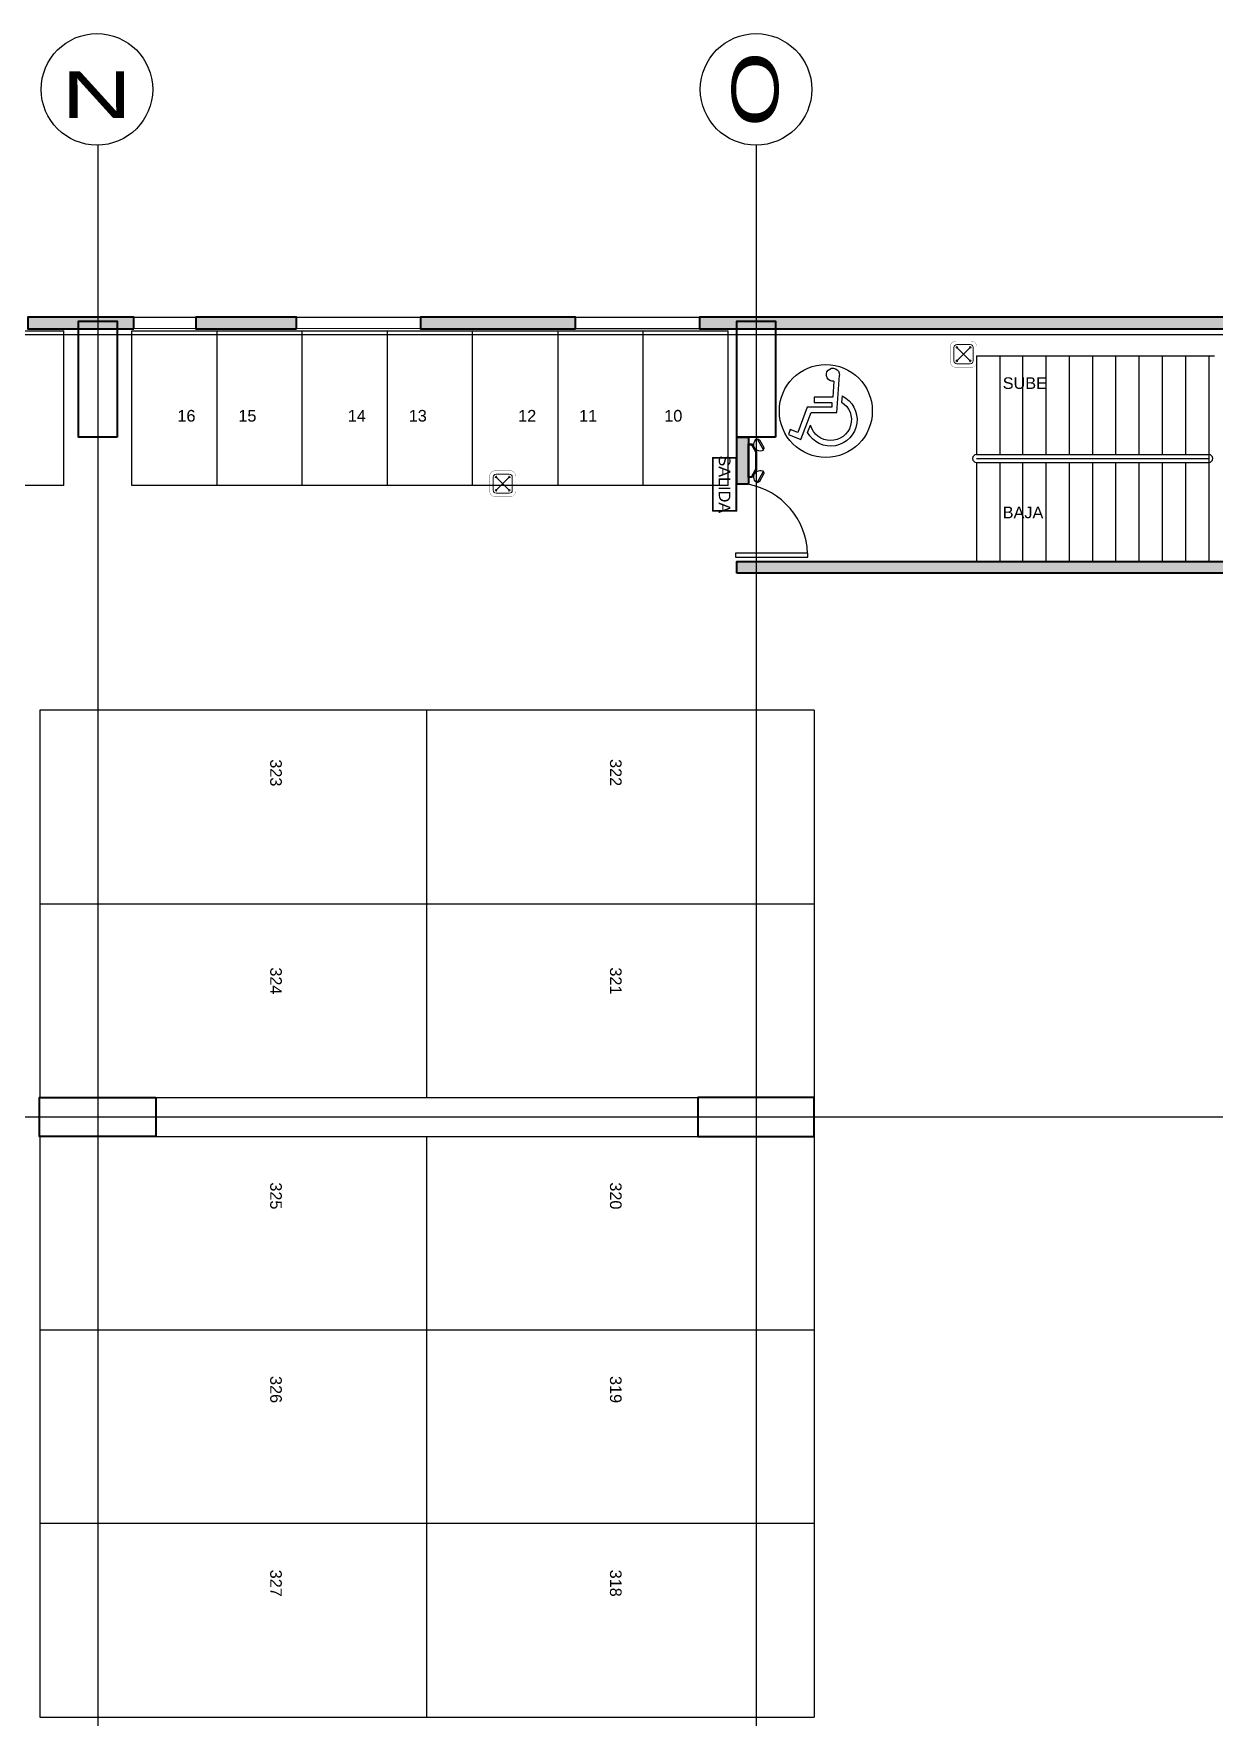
# Model space of a CAD drawing. Header units: millimetres. Extents: x -430 to 485, y 17 to 957.
# Drawn here: x 162.62 to 177.87, y 82.26 to 103.99 of the extents above; entities that cross this region are included whole.
import ezdxf
from ezdxf.lldxf.tags import DXFTag

# ---------------------------------------------------------------- set-up
doc = ezdxf.new("R2010")
doc.units = ezdxf.units.MM
doc.linetypes.add('Center', pattern=[50.8, 31.75, -6.35, 6.35, -6.35])
doc.linetypes.add('LÍNEAS_OCULTASX2', pattern=[0.75, 0.5, -0.25])
doc.layers.add('-auxiliar', color=190, linetype='Continuous', plot=False)
for name, color, linetype in [('-CN-GYD-ILUMINACION-EM', 1, 'Continuous'), ('-CN-GYD-TEXTOS', 7, 'Continuous'), ('-parquead', 8, 'Continuous'), ('A-HATCH CONCRETO', 8, 'Continuous'), ('AREA PARQUEO', 8, 'Continuous'), ('EJE-ESTRUCTURA', 8, 'Center'), ('GG_PISO 3', 8, 'Continuous'), ('JCA_HATCH 254', 252, 'Continuous'), ('JCA_TEXTO1', 8, 'Continuous'), ('JCA_TEXTO2', 8, 'Continuous'), ('LUMINARIA DE EMERGENCIA', 1, 'Continuous'), ('TEXTO 3', 3, 'Continuous'), ('Textos-espacios', 8, 'Continuous')]:
    doc.layers.add(name, color=color, linetype=linetype)
for name, color, linetype, lineweight in [('-CN-GYD-TUBERÍA TOMACORRIENTE', 5, 'Continuous', 5), ('-CN-GYD-TUBERÍA TOMACORRIENTE PVC', 86, 'Continuous', 18), ('L', 7, 'Continuous', 15), ('Muro', 9, 'Continuous', 40), ('Vidrio', 8, 'Continuous', 30)]:
    doc.layers.add(name, color=color, linetype=linetype, lineweight=lineweight)
doc.layers.add('-CN-GYD-VENTANA GRAFICA', color=7, linetype='Continuous', lineweight=5, true_color=0xa953a0)
doc.layers.add('Estructura', color=7, linetype='Continuous', lineweight=40, true_color=0x4f4f4f)
doc.styles.add('GYD', font='arial.ttf', dxfattribs={"height": 2.5})
doc.styles.get("Standard").update_dxf_attribs({"font": 'arial.ttf'})
doc.styles.add('style2', font='arial.ttf', dxfattribs={"width": 1.5})
tags = doc.linetypes.add('AiX_LINE', pattern='A,0.5,-0.2,["AiX",Standard,S=0.1,R=0,X=-0.1,Y=-0.05],-0.25', length=0.95).pattern_tags.tags
tags[6] = DXFTag(74, 10)
pattern_1 = [(0, (0, 0), (0, 6.985), [5.08, -1.905]), (90, (0, 0), (-6.985, 4e-16), [5.08, -1.905])]

# ---------------------------------------------------------------- blocks, each defined once
blk = doc.blocks.new('Caja de paso')
at = {"layer": '-CN-GYD-TUBERÍA TOMACORRIENTE PVC', "const_width": 0.00173}
blk.add_lwpolyline([(-0.111, 0.067), (-0.111, -0.067, 0.414214), (-0.067, -0.111), (0.067, -0.111, 0.414214), (0.111, -0.067), (0.111, 0.067, 0.414214), (0.067, 0.111), (-0.067, 0.111, 0.414214)], format="xyb", close=True, dxfattribs=at)
at = {"layer": '-CN-GYD-TUBERÍA TOMACORRIENTE PVC'}
blk.add_lwpolyline([(-0.057, -0.082), (0.057, -0.082, 0.414214), (0.082, -0.057), (0.082, 0.057, 0.414214), (0.057, 0.082), (-0.057, 0.082, 0.414214), (-0.082, 0.057), (-0.082, -0.057, 0.414214)], format="xyb", close=True, dxfattribs=at)
at = {"layer": '-CN-GYD-TUBERÍA TOMACORRIENTE PVC', "linetype": 'LÍNEAS_OCULTASX2'}
for points in [[(-0.057, 0.057), (0.057, -0.057)], [(0.057, 0.057), (-0.057, -0.057)]]:
    blk.add_lwpolyline(points, dxfattribs=at)
at = {"layer": '-CN-GYD-TUBERÍA TOMACORRIENTE PVC'}
for centre in [(-0.057, 0.057), (0.057, 0.057), (-0.057, -0.057), (0.057, -0.057)]:
    blk.add_circle(centre, 0.00665, dxfattribs=at)
blk = doc.blocks.new('*U524')
at = {"layer": '-CN-GYD-ILUMINACION-EM', "ltscale": 0.3}
for p, q in [((-145, 270), (-200, 170)), ((-114, 285), (-197, 136)), ((-119, 277), (-119, 277)), ((-193, 144), (-193, 144)), ((-145, -270), (-200, -170)), ((-114, -285), (-197, -136)), ((-193, -144), (-193, -144)), ((-119, -277), (-119, -277))]:
    blk.add_line(p, q, dxfattribs=at)
at = {"layer": '-CN-GYD-ILUMINACION-EM'}
for p, q in [((0, 217), (-46, 217)), ((0, -217), (0, 217)), ((-104, 116), (-104, -116)), ((-94, 114), (-94, -114)), ((0, 207), (-40, 207)), ((-40, -207), (0, -207)), ((-46, -217), (0, -217))]:
    blk.add_line(p, q, dxfattribs=at)
for points in [[(-46, 217), (-104, 116)], [(-96, 130), (-110, 138)], [(-40, 207), (-94, 114)], [(-56, 199), (-70, 208)], [(-96, -130), (-110, -138)], [(-46, -217), (-104, -116)], [(-40, -207), (-94, -114)], [(-56, -199), (-70, -208)]]:
    blk.add_lwpolyline(points, dxfattribs=at)
at = {"layer": '-CN-GYD-ILUMINACION-EM', "ltscale": 0.3}
for centre, radius, start, end in [((-156, 211), 85.5, 240.9715, 60.9715), ((-128, 260), 19.1, 60.9715, 150.9715), ((-183, 161), 19.1, 150.9715, 240.9715), ((-183, -161), 19.1, 119.0285, 209.0285), ((-156, -211), 85.5, 299.0285, 119.0285), ((-128, -260), 19.1, 209.0285, 299.0285)]:
    blk.add_arc(centre, radius, start, end, dxfattribs=at)
at = {"layer": '-CN-GYD-TEXTOS', "style": 'GYD'}
blk.add_attdef('5', (-68, -406), '', height=125, rotation=90, dxfattribs=at)
blk = doc.blocks.new('Salida_3.8W')
h = blk.add_hatch()
h.set_pattern_fill('ANGLE', color=256)
h.set_pattern_definition(pattern_1)
h.paths.add_polyline_path([(0.434, -0.01), (0.434, 0.303), (-0.434, 0.303), (-0.434, -0.01)])
h.paths.add_polyline_path([(-0.424, 0), (-0.424, 0.293), (0.424, 0.293), (0.424, 0)], flags=16)
h = blk.add_hatch()
h.set_pattern_fill('ANGLE', color=256)
h.set_pattern_definition(pattern_1)
h.paths.add_polyline_path([(0.434, -0.01), (0.434, 0.303), (-0.434, 0.303), (-0.434, -0.01)])
h.paths.add_polyline_path([(-0.424, 0), (-0.424, 0.293), (0.424, 0.293), (0.424, 0)], flags=16)
at = {"layer": 'L'}
h = blk.add_hatch(dxfattribs=at)
h.set_pattern_fill('ANGLE', color=3)
h.set_pattern_definition([(0, (-44.6785, -37.2514), (0, 6.985), [5.08, -1.905]), (90, (-44.6785, -37.2514), (-6.985, 4e-16), [5.08, -1.905])])
h.paths.add_polyline_path([(0.434, -0.01), (0.434, 0.303), (-0.434, 0.303), (-0.434, -0.01)])
h.paths.add_polyline_path([(-0.424, 0), (-0.424, 0.293), (0.424, 0.293), (0.424, 0)], flags=16)
h = blk.add_hatch(color=3, dxfattribs=at)
h.paths.add_polyline_path([(0.434, -0.01), (0.434, 0.303), (-0.434, 0.303), (-0.434, -0.01)])
h.paths.add_polyline_path([(-0.424, 0), (-0.424, 0.293), (0.424, 0.293), (0.424, 0)], flags=16)
at = {"layer": 'L', "color": 3}
for points in [[(-0.434, 0.303), (0.434, 0.303), (0.434, -0.01), (-0.434, -0.01)], [(-0.424, 0.293), (0.424, 0.293), (0.424, 0), (-0.424, 0)]]:
    blk.add_lwpolyline(points, close=True, dxfattribs=at)
at = {"layer": 'L', "color": 3, "insert": (0, 0.146, 712.661), "char_height": 0.15, "width": 0.84839, "attachment_point": 5}
blk.add_mtext('\\pxqc;SALIDA', dxfattribs=at)
blk = doc.blocks.new('discap')
at = {"layer": 'TEXTO 3', "color": 0, "linetype": 'Continuous'}
for p, q in [((-179169, -277469), (-179154, -277610)), ((-178353, -278322), (-178426, -278155))]:
    blk.add_line(p, q, dxfattribs=at)
blk.add_lwpolyline([(-178974, -277120), (-178946, -277498), (-178511, -277498), (-178511, -277624), (-178926, -277624), (-178926, -277730), (-178352, -277730), (-178127, -278321), (-177953, -278254), (-177909, -278371), (-178198, -278488), (-178440, -277852), (-179047, -277852), (-179102, -276980)], dxfattribs=at)
for centre, radius, start, end in [((-178951, -276970), 152, 261.2603, 183.6697), ((-178897, -278025), 619, 116.0954, 331.345), ((-178897, -278025), 488, 121.7945, 344.571)]:
    blk.add_arc(centre, radius, start, end, dxfattribs=at)
blk = doc.blocks.new('estructura etapa 3')
at = {"layer": 'EJE-ESTRUCTURA'}
for p, q in [((-876.7, -6655.354), (-876.7, -6714.914)), ((-868.2, -6655.354), (-868.2, -6714.914)), ((-892.986, -6657.799), (-848.026, -6657.799)), ((-893.028, -6667.899), (-848.026, -6667.899))]:
    blk.add_line(p, q, dxfattribs=at)
at = {"layer": 'Estructura'}
for points in [[(-876.45, -6659.124), (-876.95, -6659.124), (-876.95, -6657.624), (-876.45, -6657.624)], [(-867.95, -6659.124), (-868.45, -6659.124), (-868.45, -6657.624), (-867.95, -6657.624)], [(-875.95, -6667.649), (-875.95, -6668.149), (-877.45, -6668.149), (-877.45, -6667.649)], [(-868.95, -6667.649), (-868.95, -6668.149), (-867.45, -6668.149), (-867.45, -6667.649)]]:
    blk.add_lwpolyline(points, close=True, dxfattribs=at)
at = {"layer": 'JCA_TEXTO1', "linetype": 'Continuous'}
for centre in [(-876.71, -6654.634), (-868.2, -6654.634)]:
    blk.add_circle(centre, 0.72, dxfattribs=at)
at = {"layer": 'JCA_TEXTO2', "style": 'style2', "width": 1.5}
for s, rotation, p in [('O', 90.0293, (-867.911, -6655.124)), ('N', 0.0293, (-877.168, -6655.005))]:
    blk.add_text(s, height=0.603, rotation=rotation, dxfattribs=at).set_placement(p)
blk = doc.blocks.new('A$C972f9415')
at = {"layer": 'A-HATCH CONCRETO', "ltscale": 0.03}
h = blk.add_hatch(color=256, dxfattribs=at)
h.dxf.hatch_style = 1
h.paths.add_polyline_path([(52.108, 57.896), (52.108, 58.046)], flags=17)
h.paths.add_polyline_path([(52.108, 57.896), (52.108, 58.046), (50.674, 58.046), (50.674, 57.896)])
h.paths.add_polyline_path([(49.074, 57.896), (49.074, 58.046), (48.306, 58.046), (48.306, 57.896), (47.106, 57.896), (47.106, 58.046), (46.299, 58.046), (46.299, 57.896)])
h.paths.add_polyline_path([(45.499, 57.896), (45.499, 58.046), (43.895, 58.046), (43.895, 57.896)])
h.paths.add_polyline_path([(42.295, 57.896), (42.295, 58.046), (32.53, 58.046), (32.53, 57.896)])
h.paths.add_polyline_path([(30.93, 57.896), (30.93, 58.046), (28.93, 58.046), (28.93, 57.896)])
h.paths.add_polyline_path([(27.33, 57.896), (27.33, 58.046), (26.028, 58.046), (26.028, 57.896)])
h.paths.add_polyline_path([(25.228, 57.896), (25.228, 58.046), (23.858, 58.046), (23.858, 57.896)])
h.paths.add_polyline_path([(23.058, 57.896), (23.058, 58.046), (21.257, 58.046), (21.257, 57.896)])
h.paths.add_polyline_path([(19.657, 57.897), (19.657, 58.047), (19.054, 58.046), (19.054, 57.896)])
h.paths.add_polyline_path([(17.854, 57.896), (17.854, 58.046), (14.654, 58.046), (14.654, 57.896)])
h.paths.add_polyline_path([(13.454, 57.896), (13.454, 58.046), (12.852, 58.046), (12.852, 57.896), (12.052, 57.898), (12.052, 58.046), (7.227, 58.046), (7.227, 57.896), (12.114, 57.898), (14.114, 57.896)])
at = {"layer": 'JCA_HATCH 254'}
h = blk.add_hatch(color=256, dxfattribs=at)
h.paths.add_polyline_path([(41.522, 54.742), (41.372, 54.742), (41.372, 57.896), (41.522, 57.896)])
h.paths.add_polyline_path([(33.013, 54.742), (33.013, 54.892), (41.372, 54.892), (41.372, 54.742)])
h.paths.add_polyline_path([(40.66, 54.892), (40.51, 54.892), (40.51, 56.496), (40.66, 56.496)])
h.paths.add_polyline_path([(33.163, 55.888), (33.013, 55.888), (33.013, 56.496), (33.163, 56.496)])
edge = h.paths.add_edge_path()
edge.add_line((40.51, 57.546), (40.51, 57.696))
edge.add_line((40.51, 57.696), (40.51, 57.546))
at = {"layer": '-auxiliar', "elevation": -201.258}
for points in [[(33.163, 55.888), (33.013, 55.888), (33.013, 56.496), (33.163, 56.496)], [(33.013, 54.742), (33.013, 54.892), (41.372, 54.892), (41.372, 54.742)]]:
    blk.add_lwpolyline(points, close=True, dxfattribs=at)
at = {"layer": '-parquead'}
for p, q in [((34.013, 52.971), (24.013, 52.971)), ((34.013, 52.971), (34.013, 47.971)), ((34.013, 47.471), (34.013, 39.971)), ((34.013, 42.471), (24.013, 42.471))]:
    blk.add_line(p, q, dxfattribs=at)
for points in [[(25.228, 58.046), (26.028, 58.046), (26.028, 57.896), (25.228, 57.898)], [(27.33, 58.046), (28.93, 58.046), (28.93, 57.896), (27.33, 57.898)], [(30.93, 58.045), (32.53, 58.046), (32.53, 57.896), (30.93, 57.897)]]:
    blk.add_lwpolyline(points, close=True, dxfattribs=at)
for points in [[(24.324, 55.871), (17.725, 55.871), (17.725, 57.871)], [(17.725, 57.871), (24.324, 57.871)], [(24.324, 55.871), (24.324, 57.871)], [(32.9, 55.871), (25.202, 55.871), (25.202, 57.871)], [(25.202, 57.871), (32.9, 57.871)], [(26.301, 57.871), (26.301, 55.871)], [(27.401, 55.871), (27.401, 57.871)], [(28.501, 57.871), (28.501, 55.871)], [(29.601, 55.871), (29.601, 57.871)], [(30.701, 57.871), (30.701, 55.871)], [(31.801, 57.871), (31.801, 55.871)], [(32.9, 55.871), (32.9, 57.871)], [(24.013, 52.971), (24.013, 47.971), (34.013, 47.971)], [(29.013, 47.971), (29.013, 52.971)], [(24.013, 50.471), (34.013, 50.471)], [(24.013, 47.471), (24.013, 39.971), (34.013, 39.971)], [(24.013, 47.471), (34.013, 47.471)], [(29.013, 39.971), (29.013, 47.471)], [(24.013, 44.971), (34.013, 44.971)]]:
    blk.add_lwpolyline(points, dxfattribs=at)
at = {"layer": 'AREA PARQUEO'}
for p, q in [((36.108, 57.546), (36.108, 56.271)), ((36.108, 57.546), (39.179, 57.546)), ((36.408, 57.546), (36.408, 56.271)), ((36.708, 56.271), (36.708, 57.546)), ((37.008, 56.271), (37.008, 57.546)), ((37.308, 56.271), (37.308, 57.546)), ((37.608, 57.546), (37.608, 56.271)), ((37.908, 56.271), (37.908, 57.546)), ((38.208, 56.271), (38.208, 57.546)), ((38.508, 56.271), (38.508, 57.546)), ((38.808, 57.546), (38.808, 56.271)), ((39.108, 57.546), (39.108, 54.892, -201.258)), ((36.108, 56.271), (39.108, 56.271)), ((36.108, 56.221), (39.108, 56.221)), ((36.108, 56.171), (39.108, 56.171)), ((36.108, 56.171), (36.108, 54.892)), ((36.408, 56.171), (36.408, 54.892)), ((36.708, 54.892), (36.708, 56.171)), ((37.008, 54.892), (37.008, 56.171)), ((37.308, 54.892), (37.308, 56.171)), ((37.608, 56.171), (37.608, 54.892)), ((37.908, 54.892), (37.908, 56.171)), ((38.208, 54.892), (38.208, 56.171)), ((38.508, 54.892), (38.508, 56.171)), ((38.808, 56.171), (38.808, 54.892))]:
    blk.add_line(p, q, dxfattribs=at)
at = {"layer": 'AREA PARQUEO', "color": 252}
blk.add_circle((34.163, 56.834), 0.6, dxfattribs=at)
at = {"layer": 'AREA PARQUEO'}
for centre, start, end in [((36.108, 56.221), 90, 270), ((39.108, 56.221), 270, 90)]:
    blk.add_arc(centre, 0.05, start, end, dxfattribs=at)
at = {"layer": 'Muro'}
for points in [[(25.227, 57.897), (25.227, 58.047), (23.858, 58.046), (23.858, 57.896)], [(27.33, 57.896), (27.33, 58.046), (26.028, 58.046), (26.028, 57.896)], [(30.93, 57.896), (30.93, 58.046), (28.93, 58.046), (28.93, 57.896)], [(42.295, 57.896), (42.295, 58.046), (32.53, 58.046), (32.53, 57.896)], [(33.163, 55.888), (33.013, 55.888), (33.013, 56.496), (33.163, 56.496)], [(33.013, 54.742), (33.013, 54.892), (41.372, 54.892), (41.372, 54.742)]]:
    blk.add_lwpolyline(points, close=True, dxfattribs=at)
at = {"layer": 'Vidrio'}
blk.add_lwpolyline([(32.997, 54.997), (32.997, 54.947), (33.929, 54.947), (33.929, 54.997)], close=True, dxfattribs=at)
blk.add_arc((32.986, 54.962), 0.943, 2.113, 79.2257, dxfattribs=at)
at = {"layer": 'AREA PARQUEO', "color": 252, "xscale": -0.00055120696621, "yscale": 0.00055120696621, "zscale": 0.0005512069662100001, "rotation": 359.999999975327}
blk.add_blockref('discap', (-64.385, 209.971), dxfattribs=at)
at = {"layer": 'Muro'}
blk.add_blockref('estructura etapa 3', (901.462, 6715.62), dxfattribs=at)
at = {"layer": 'Textos-espacios', "char_height": 0.15}
for s, width, insert, attachment_point, rotation in [('16', 0.89145, (26.025, 56.848), 3, 0), ('15', 0.89145, (26.578, 56.848), 1, 360), ('14', 0.89145, (28.224, 56.848), 3, 0), ('13', 0.89145, (28.778, 56.848), 1, 360), ('12', 0.89145, (30.424, 56.848), 3, 0), ('11', 0.89145, (30.978, 56.848), 1, 360), ('10', 0.89145, (32.077, 56.848), 1, 360), ('323', 1.47717, (27.139, 52.338), 1, 270), ('322', 1.21675, (31.526, 52.341), 1, 270), ('324', 1.47717, (27.139, 49.652), 1, 270), ('321', 1.21675, (31.526, 49.652), 1, 270), ('325', 1.47717, (27.139, 46.877), 1, 270), ('320', 1.21675, (31.526, 46.877), 1, 270), ('326', 1.34839, (27.139, 44.377), 1, 270), ('319', 1.44433, (31.526, 44.377), 1, 270), ('327', 1.46632, (27.139, 41.877), 1, 270), ('318', 1.32926, (31.526, 41.877), 1, 270)]:
    blk.add_mtext_dynamic_manual_height_columns(s, width=width, gutter_width=5, heights=[0], dxfattribs=dict(at, insert=insert, attachment_point=attachment_point, rotation=rotation))

msp = doc.modelspace()

# ---------------------------------------------------------------- block references
at = {"layer": '-CN-GYD-TUBERÍA TOMACORRIENTE', "linetype": 'AiX_LINE', "ltscale": 15, "xscale": 1.5, "yscale": 1.5, "zscale": 45.18280937220077}
msp.add_blockref('Caja de paso', (168.678, 98.182), dxfattribs=at)
at = {"layer": '-CN-GYD-VENTANA GRAFICA', "linetype": 'Continuous', "ltscale": 10, "xscale": 1.523145158877299, "yscale": 1.523145158877299, "zscale": 1.523145158877299}
msp.add_blockref('Caja de paso', (174.628, 99.854), dxfattribs=at)
msp.add_blockref('A$C972f9415', (138.687, 42.286))
at = {"layer": 'L', "xscale": 0.8, "rotation": 270}
msp.add_blockref('Salida_3.8W', (171.396, 98.174), dxfattribs=at)
at = {"layer": 'LUMINARIA DE EMERGENCIA', "linetype": 'Continuous', "ltscale": 10, "xscale": -0.001, "yscale": 0.001, "zscale": 0.001}
msp.add_blockref('*U524', (171.849, 98.478), dxfattribs=at)

# ---------------------------------------------------------------- texts
at = {"layer": 'GG_PISO 3', "char_height": 0.15}
for s, width, insert, attachment_point, rotation in [('SUBE', 0.89145, (175.134, 99.555), 1, 360), ('16', 0.89145, (164.711, 99.133), 3, 0), ('15', 0.89145, (165.265, 99.133), 1, 360), ('14', 0.89145, (166.911, 99.133), 3, 0), ('13', 0.89145, (167.465, 99.133), 1, 360), ('12', 0.89145, (169.111, 99.133), 3, 0), ('11', 0.89145, (169.664, 99.133), 1, 360), ('10', 0.89145, (170.764, 99.133), 1, 360), ('BAJA', 0.89145, (175.134, 97.886), 1, 360), ('323', 1.47717, (165.826, 94.624), 1, 270), ('322', 1.21675, (170.213, 94.627), 1, 270), ('324', 1.47717, (165.826, 91.938), 1, 270), ('321', 1.21675, (170.213, 91.938), 1, 270), ('325', 1.47717, (165.826, 89.163), 1, 270), ('320', 1.21675, (170.213, 89.163), 1, 270), ('326', 1.34839, (165.826, 86.663), 1, 270), ('319', 1.44433, (170.213, 86.663), 1, 270), ('327', 1.46632, (165.826, 84.163), 1, 270), ('318', 1.32926, (170.213, 84.163), 1, 270)]:
    msp.add_mtext_dynamic_manual_height_columns(s, width=width, gutter_width=5, heights=[0], dxfattribs=dict(at, insert=insert, attachment_point=attachment_point, rotation=rotation))

doc.saveas('drawing.dxf')
